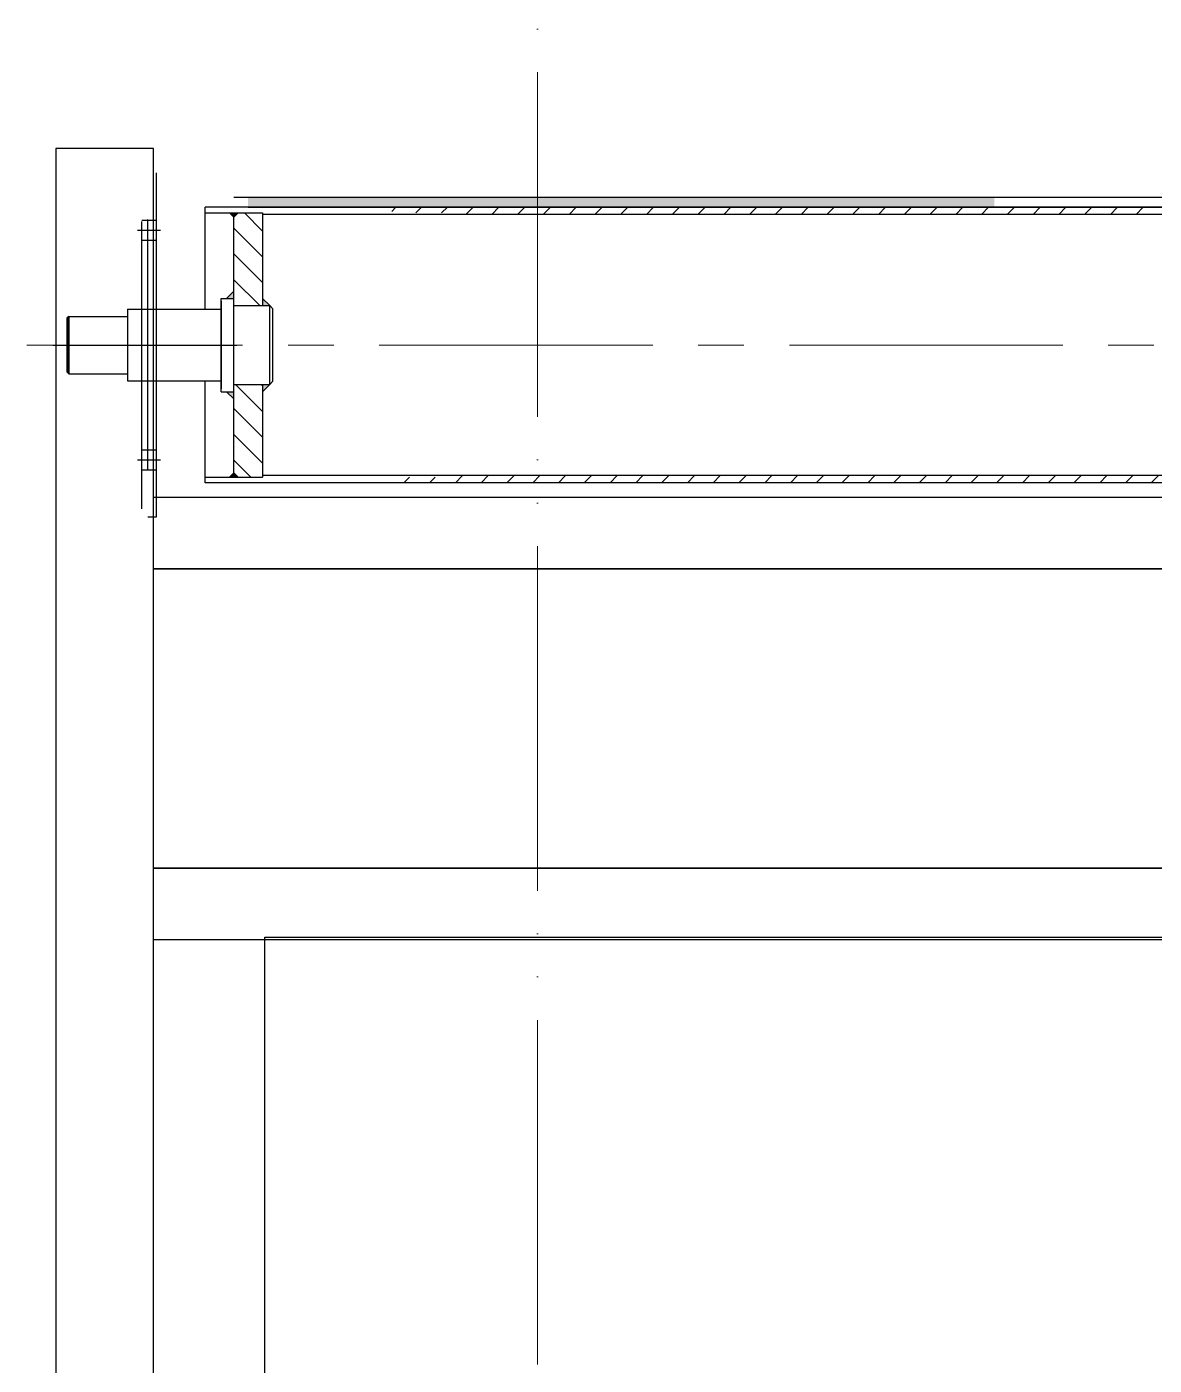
# Model space of a CAD drawing. Header units: millimetres. Extents: x 163705 to 1616509, y 81827 to 302547.
# Drawn here: x 254372 to 255158, y 154458 to 155391 of the extents above; entities that cross this region are included whole.
import ezdxf

# ---------------------------------------------------------------- set-up
doc = ezdxf.new("R2010")
doc.units = ezdxf.units.MM
doc.header["$LTSCALE"] = 10
doc.linetypes.add('ACAD_ISO05W100', pattern=[33, 24, -3, 0, -3, 0, -3])
doc.linetypes.add('CENTER2', pattern=[28.575, 19.05, -3.175, 3.175, -3.175])
for name, color, linetype, lineweight in [('1-中心线', 1, 'CENTER2', 0), ('1-双点线', 8, 'ACAD_ISO05W100', 0), ('1-建筑轮廓', 7, 'Continuous', 20)]:
    doc.layers.add(name, color=color, linetype=linetype, lineweight=lineweight)

# ---------------------------------------------------------------- blocks, each defined once
blk = doc.blocks.new('G$C5C029050')
at = {"layer": '1-双点线'}
blk.add_line((73018.59, 77039.42), (73018.59, 45039.42), dxfattribs=at)
blk = doc.blocks.new('G$C5344DCDD')
h = blk.add_hatch()
h.set_pattern_fill('ANSI31', color=256, style=0, pattern_type=0)
h.set_pattern_definition([(315, (-4108.484, 792.419), (8.980256, 8.980256), [])])
h.paths.add_polyline_path([(-6869.61, 1405.11), (-6864.61, 1405.11), (-6864.61, 1928.04), (-6869.61, 1932.26)], flags=0)
h.paths.add_polyline_path([(-6864.61, 1985.11), (-6868.61, 1985.11), (-6868.61, 1945.11), (-6869.61, 1945.11), (-6869.61, 1932.26), (-6864.61, 1928.04)], flags=0)
h.paths.add_polyline_path([(-6864.61, 1405.11), (-6869.61, 1405.11), (-6869.61, 865.11), (-6868.61, 865.11), (-6868.61, 825.11), (-6864.61, 825.11)], flags=0)
h.paths.add_polyline_path([(-7051.61, 1405.11), (-7056.61, 1405.11), (-7056.61, 825.11), (-7052.61, 825.11), (-7052.61, 865.11), (-7051.61, 865.11)], flags=0)
h.paths.add_polyline_path([(-7051.61, 1945.11), (-7052.61, 1945.11), (-7052.61, 1985.11), (-7056.61, 1985.11), (-7056.61, 1405.11), (-7051.61, 1405.11)], flags=0)
for points in [[(-7056.61, 1245.11), (-7063.61, 1245.11), (-7063.61, 725.11), (-7056.61, 725.11)], [(-7052.61, 718.11), (-7052.61, 712.11), (-7049.61, 715.11)], [(-6871.61, 715.11), (-6868.61, 712.11), (-6868.61, 718.11)]]:
    blk.add_hatch(color=256).paths.add_polyline_path(points, flags=0)
h = blk.add_hatch(color=256)
h.paths.add_polyline_path([(-6933.11, 740.11), (-6933.11, 735.11), (-6928.11, 735.11)], flags=0)
h.paths.add_polyline_path([(-6923.11, 715.11), (-6928.11, 715.11), (-6928.11, 710.11)], flags=0)
h.paths.add_polyline_path([(-6993.11, 710.11), (-6993.11, 715.11), (-6998.11, 715.11)], flags=0)
h.paths.add_polyline_path([(-6988.11, 735.11), (-6988.11, 740.11), (-6993.11, 735.11)], flags=0)
h = blk.add_hatch()
h.set_pattern_fill('ANSI31', color=256, style=0, pattern_type=0)
h.set_pattern_definition([(45, (-4108.484, 792.419), (-8.980256, 8.980256), [])])
h.paths.add_polyline_path([(-6871.61, 715.11), (-6868.61, 718.11), (-6868.61, 735.11), (-6933.11, 735.11), (-6933.11, 715.11)], flags=0)
h.paths.add_polyline_path([(-7052.61, 735.11), (-7052.61, 718.11), (-7049.61, 715.11), (-6988.11, 715.11), (-6988.11, 735.11)], flags=0)
for p, q in [((-7056.61, 2035.11), (-7056.61, 695.11)), ((-6864.61, 2035.11), (-6864.61, 695.11)), ((-7063.61, 715.11), (-7063.61, 2015.11)), ((-7063.61, 715.11), (-7063.61, 2015.11)), ((-7056.61, 725.11), (-7056.61, 2005.11)), ((-7056.61, 725.11), (-7056.61, 2005.11)), ((-7051.61, 1995.11), (-7051.61, 735.11)), ((-6869.61, 1995.11), (-6869.61, 735.11)), ((-6993.11, 735.11), (-6988.11, 740.11)), ((-6988.11, 740.11), (-6986.11, 742.11)), ((-6933.11, 740.11), (-6988.11, 740.11)), ((-6988.11, 715.11), (-6988.11, 740.11)), ((-6986.11, 742.11), (-6935.11, 742.11)), ((-6933.11, 740.11), (-6935.11, 742.11)), ((-6933.11, 715.11), (-6933.11, 740.11)), ((-6928.11, 735.11), (-6933.11, 740.11)), ((-7052.61, 735.11), (-6988.11, 735.11)), ((-7052.61, 695.11), (-7052.61, 735.11)), ((-6933.11, 735.11), (-6868.61, 735.11)), ((-6868.61, 695.11), (-6868.61, 735.11)), ((-7056.61, 725.11), (-7056.61, 715.11)), ((-7049.61, 715.11), (-7052.61, 718.11)), ((-6871.61, 715.11), (-6868.61, 718.11)), ((-7049.61, 715.11), (-7052.61, 712.11)), ((-6871.61, 715.11), (-7049.61, 715.11)), ((-6993.11, 710.11), (-6998.11, 715.11)), ((-6993.11, 706.31), (-6993.11, 715.11)), ((-6960.61, 589.11), (-6960.61, 717.11)), ((-6928.11, 710.11), (-6923.11, 715.11)), ((-6928.11, 706.31), (-6928.11, 715.11)), ((-6871.61, 715.11), (-6868.61, 712.11)), ((-6928.11, 706.31), (-6993.11, 706.31)), ((-6991.11, 706.31), (-6930.11, 706.31)), ((-6985.61, 641.11), (-6985.61, 706.31)), ((-6935.61, 641.11), (-6935.61, 706.31)), ((-6985.61, 695.11), (-7056.61, 695.11)), ((-6864.61, 695.11), (-6935.61, 695.11)), ((-7040.61, 648.11), (-7040.61, 664.11)), ((-6880.61, 648.11), (-6880.61, 664.11)), ((-7080.61, 661.11), (-6840.61, 661.11)), ((-6873.11, 655.11), (-7048.11, 655.11)), ((-7047.61, 651.11), (-7047.61, 661.11)), ((-7033.61, 651.11), (-7033.61, 661.11)), ((-6960.61, 589.61), (-6960.61, 660.31)), ((-6935.61, 651.11), (-6935.61, 661.11)), ((-6887.61, 651.11), (-6887.61, 661.11)), ((-6873.61, 651.11), (-6873.61, 661.11)), ((-6840.61, 661.11), (-6840.61, 655.11)), ((-6846.61, 651.11), (-7046.61, 651.11)), ((-6985.61, 641.11), (-6935.61, 641.11)), ((-6980.61, 600.11), (-6980.61, 641.11)), ((-6980.61, 600.11), (-6980.61, 641.11)), ((-6980.61, 600.11), (-6980.61, 641.11)), ((-6940.61, 600.11), (-6940.61, 641.11)), ((-6940.61, 600.11), (-6940.61, 641.11)), ((-6940.61, 600.11), (-6940.61, 641.11)), ((-6940.61, 600.11), (-6980.61, 600.11)), ((-6980.61, 600.11), (-6979.61, 599.11)), ((-6979.61, 599.11), (-6980.61, 600.11)), ((-6980.61, 600.11), (-6940.61, 600.11)), ((-6940.61, 600.11), (-6980.61, 600.11)), ((-6980.61, 600.11), (-6979.61, 599.11)), ((-6941.61, 599.11), (-6979.61, 599.11)), ((-6941.61, 599.11), (-6979.61, 599.11)), ((-6979.61, 599.11), (-6941.61, 599.11)), ((-6941.61, 599.11), (-6940.61, 600.11)), ((-6940.61, 600.11), (-6941.61, 599.11)), ((-6941.61, 599.11), (-6940.61, 600.11))]:
    blk.add_line(p, q)
at = {"lineweight": 35}
for p, q in [((-6804.68, 2014.14), (-6804.68, 659.14)), ((-6596.25, 2014.14), (-6596.25, 659.14))]:
    blk.add_line(p, q, dxfattribs=at)
for points in [[(-6854.68, 2014.14), (-6804.68, 2014.14), (-6804.68, 659.14), (-6854.68, 659.14)], [(-6596.25, 2014.14), (-6546.25, 2014.14), (-6546.25, 659.14), (-6596.25, 659.14)], [(-6548.09, 1936.64), (3571.88, 1936.64), (3571.88, 736.64), (-6548.09, 736.64)], [(-7097.59, 591.14), (3578.78, 591.14), (3578.78, 659.14), (-7097.59, 659.14)]]:
    blk.add_lwpolyline(points, close=True)
at = {"layer": '1-中心线'}
blk.add_line((-6960.61, 2149.98), (-6960.61, 570.84), dxfattribs=at)
blk = doc.blocks.new('A$C790c3438')
at = {"rotation": 270}
blk.add_blockref('G$C5344DCDD', (8656.88, 9202.25), dxfattribs=at)

msp = doc.modelspace()

# ---------------------------------------------------------------- block references
msp.add_blockref('A$C790c3438', (245144.313, 139006.156))
at = {"layer": '1-建筑轮廓'}
msp.add_blockref('G$C5C029050', (181709.24, 95820.209), dxfattribs=at)

doc.saveas('drawing.dxf')
